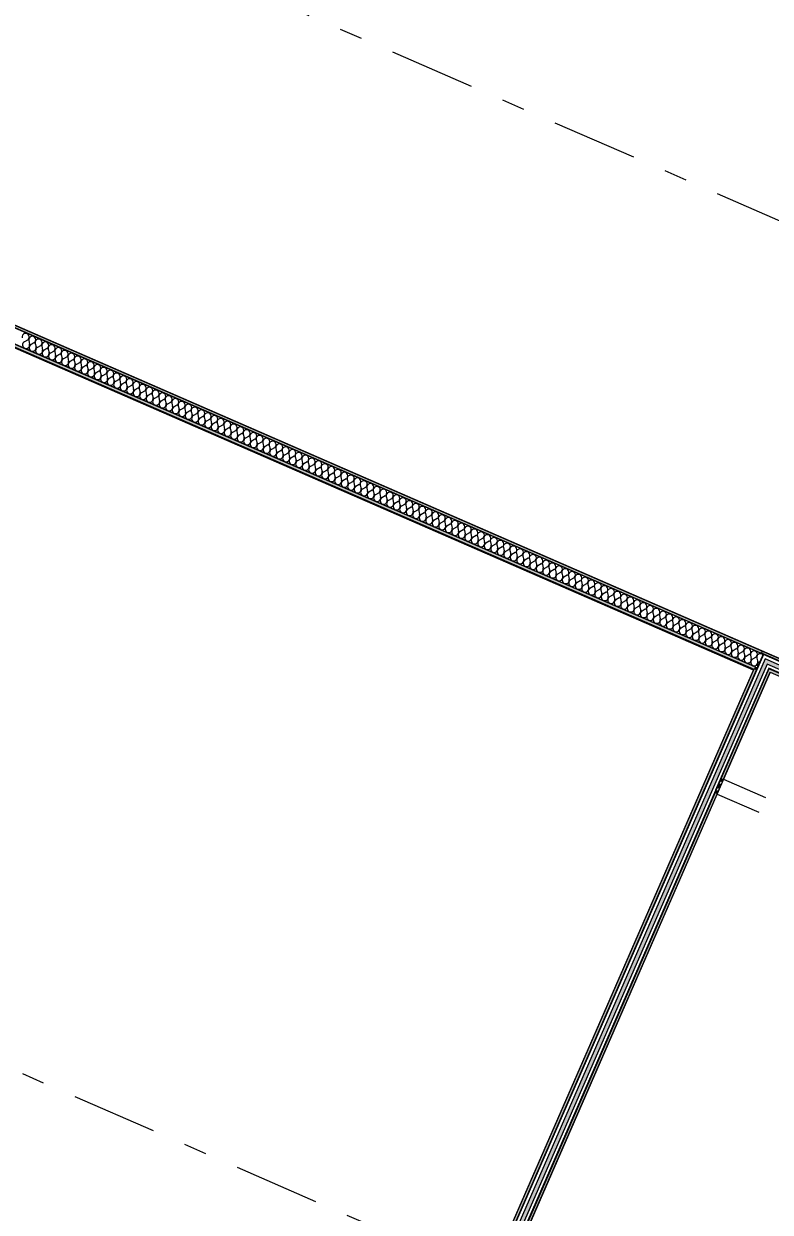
# Model space of a CAD drawing. Header units: millimetres. Extents: x -50172 to 258853, y -59787 to 25069.
# Drawn here: x -12894 to -8283, y -24594 to -17251 of the extents above; entities that cross this region are included whole.
import ezdxf
from ezdxf.enums import TextEntityAlignment as Align

# ---------------------------------------------------------------- set-up
doc = ezdxf.new("R2010")
doc.units = ezdxf.units.MM
doc.header["$MEASUREMENT"] = 0
doc.linetypes.add('Dashed', pattern=[564.444447, 282.222223, -282.222223])
doc.linetypes.add('Double Dashed', pattern=[1093.611073, 529.166651, -211.666656, 141.111112, -211.666656])
for name, color, linetype in [('New_A-05-M_Gross_Int_Circulation', 7, 'Continuous'), ('New_A-15-MG_Structural_Grid_Phase_2', 7, 'Continuous'), ('New_A-25-M_Wall_Int', 7, 'Continuous'), ('New_A-35-M_FFE-Zone', 7, 'Continuous'), ('New_ArchiCAD Door Markers', 7, 'Continuous'), ('New_ArchiCAD Doors', 7, 'Continuous')]:
    doc.layers.add(name, color=color, linetype=linetype)
for name, color, linetype, lineweight, true_color in [('New_A-05-M_Gross_Int_Circulation_Pen_No__74', 7, 'Continuous', 20, 0x606060), ('New_A-15-MG_Structural_Grid_Phase_2_Pen_No__222', 7, 'Continuous', 13, 0x65af33), ('New_A-25-M_Wall_Int_Pen_No__107', 7, 'Continuous', 15, 0xa6a6a6), ('New_A-35-M_FFE-Zone_Pen_No__74', 7, 'Continuous', 20, 0x606060)]:
    doc.layers.add(name, color=color, linetype=linetype, lineweight=lineweight, true_color=true_color)
for name, color, linetype, lineweight in [('New_A-25-M_Wall_Int_Pen_No__1', 7, 'Continuous', 13), ('New_ArchiCAD Door Markers_Pen_No__1', 7, 'Continuous', 13), ('New_ArchiCAD Door Markers_Pen_No__5', 7, 'Continuous', 25), ('New_ArchiCAD Doors_Pen_No__3', 7, 'Continuous', 18), ('New_ArchiCAD Zone Stamps_Pen_No__9', 7, 'Continuous', 13)]:
    doc.layers.add(name, color=color, linetype=linetype, lineweight=lineweight)
doc.styles.add('GENERATED_STYLE_1', font='')
doc.styles.add('GENERATED_STYLE_2', font='')
doc.styles.add('GENERATED_STYLE_3', font='')
doc.styles.add('GENERATED_STYLE_4', font='')
doc.styles.get('GENERATED_STYLE_1').set_extended_font_data('Arial', bold=True)
doc.styles.get('GENERATED_STYLE_2').set_extended_font_data('Swis721 BT', bold=True)
doc.styles.get('GENERATED_STYLE_3').set_extended_font_data('Arial')
doc.styles.get('GENERATED_STYLE_4').set_extended_font_data('Swis721 BT')

# ---------------------------------------------------------------- blocks, each defined once
blk = doc.blocks.new('Corridor 01-First_INB 1151_45_2', base_point=(-9240.8, -29522.2))
at = {"layer": 'New_A-05-M_Gross_Int_Circulation_Pen_No__74', "linetype": 'Continuous'}
blk.add_line((-8283, -21256.9), (-12748.2, -31496.9), dxfattribs=at)
at = {"layer": 'New_ArchiCAD Zone Stamps_Pen_No__9'}
for tag, height, style, p in [('ROOM_NAME', 250, 'GENERATED_STYLE_1', (-10021.4, -27985.4)), ('zoneNameLine2', 250, 'GENERATED_STYLE_1', (-10209.8, -28417.5)), ('ROOM_NUMBER', 200, 'GENERATED_STYLE_3', (-10398.2, -28838.2)), ('measuredAreaCode', 200, 'GENERATED_STYLE_3', (-10555.2, -29198.4)), ('DUMMY_649', 200, 'GENERATED_STYLE_3', (-10247.8, -29332.4)), ('DUMMY_650', 200, 'GENERATED_STYLE_3', (-9618.7, -29606.8)), ('DUMMY_651', 133.3, 'GENERATED_STYLE_3', (-9339.4, -29713.3))]:
    blk.add_attdef(tag, text='', height=height, rotation=336.44041, dxfattribs=dict(at, style=style)).set_placement(p, align=Align.TOP_LEFT)
blk = doc.blocks.new('Computer Lab E (PG)_INB 1101_46_2', base_point=(-15404.6, -22880.3))
at = {"layer": 'New_A-35-M_FFE-Zone_Pen_No__74', "linetype": 'Continuous'}
for p, q in [((-8386.8, -21244.5), (-16951.6, -17509.9)), ((-12402.4, -30453.4), (-8386.8, -21244.5))]:
    blk.add_line(p, q, dxfattribs=at)
at = {"layer": 'New_ArchiCAD Zone Stamps_Pen_No__9'}
for tag, height, style, p in [('ROOM_NAME', 250, 'GENERATED_STYLE_1', (-16534.2, -21191.3)), ('zoneNameLine2', 250, 'GENERATED_STYLE_1', (-16722.6, -21623.4)), ('ROOM_NUMBER', 200, 'GENERATED_STYLE_3', (-16911.1, -22044.1)), ('measuredAreaCode', 200, 'GENERATED_STYLE_3', (-17068.1, -22404.2)), ('DUMMY_649', 200, 'GENERATED_STYLE_3', (-16760.7, -22538.3)), ('DUMMY_650', 200, 'GENERATED_STYLE_3', (-16271.3, -22751.7)), ('DUMMY_651', 133.3, 'GENERATED_STYLE_3', (-15992.1, -22858.2))]:
    blk.add_attdef(tag, text='', height=height, rotation=336.44041, dxfattribs=dict(at, style=style)).set_placement(p, align=Align.TOP_LEFT)
blk = doc.blocks.new('Research space 1_INB 1103_49_2', base_point=(-6557.3, -12752.9))
at = {"layer": 'New_A-35-M_FFE-Zone_Pen_No__74', "linetype": 'Continuous'}
blk.add_line((-17051.6, -17325.8), (-4911.9, -22617.8), dxfattribs=at)
at = {"layer": 'New_ArchiCAD Zone Stamps_Pen_No__9'}
for tag, height, style, p in [('ROOM_NAME', 250, 'GENERATED_STYLE_1', (-9054.2, -14911.9)), ('zoneNameLine2', 250, 'GENERATED_STYLE_1', (-9242.6, -15344.1)), ('ROOM_NUMBER', 200, 'GENERATED_STYLE_3', (-9431.1, -15764.8)), ('measuredAreaCode', 200, 'GENERATED_STYLE_3', (-9588.1, -16124.9)), ('DUMMY_649', 200, 'GENERATED_STYLE_3', (-9280.7, -16258.9)), ('DUMMY_650', 200, 'GENERATED_STYLE_3', (-8670.2, -16525.1)), ('DUMMY_651', 133.3, 'GENERATED_STYLE_3', (-8390.9, -16631.7))]:
    blk.add_attdef(tag, text='', height=height, rotation=336.44041, dxfattribs=dict(at, style=style)).set_placement(p, align=Align.TOP_LEFT)
blk = doc.blocks.new('*X788')
at = {"layer": 'New_A-25-M_Wall_Int_Pen_No__107', "linetype": 'Continuous'}
for p, q in [((-8335.2, -21145.1), (-8342.9, -21144)), ((-8329.2, -21150), (-8335.2, -21145.1)), ((-8374.8, -21217.2), (-8372.6, -21216.6)), ((-8372.6, -21216.6), (-8367.5, -21213.4)), ((-8367.5, -21213.4), (-8363.4, -21208.9)), ((-8363.4, -21208.9), (-8360.7, -21203.5)), ((-8362.7, -21209.2), (-8363.2, -21215.2)), ((-8363.2, -21215.2), (-8362.1, -21221.2)), ((-8360.6, -21203.6), (-8362.7, -21209.2)), ((-8362.1, -21221.2), (-8361.1, -21223.2)), ((-8361.4, -21186.4), (-8360.2, -21191.5)), ((-8360.7, -21203.5), (-8359.6, -21197.5)), ((-8357, -21198.7), (-8360.6, -21203.6)), ((-8359.6, -21197.5), (-8360.2, -21191.5)), ((-8352.2, -21195), (-8357, -21198.7)), ((-8347.7, -21192.5), (-8352.2, -21195))]:
    blk.add_line(p, q, dxfattribs=at)
blk = doc.blocks.new('*X790')
at = {"layer": 'New_A-25-M_Wall_Int_Pen_No__107', "linetype": 'Continuous'}
blk.add_hatch(color=256, dxfattribs=at).paths.add_polyline_path([(-8315.2, -21175.4), (-11763.5, -29083.7), (-11740.6, -29093.7), (-8302.2, -21208.3)])
blk = doc.blocks.new('*X791')
at = {"layer": 'New_A-25-M_Wall_Int_Pen_No__107', "linetype": 'Continuous'}
blk.add_hatch(color=256, dxfattribs=at).paths.add_polyline_path([(-8596.8, -21976.4), (-8586.8, -21953.4), (-8600.5, -21947.5), (-8610.5, -21970.4)])
blk = doc.blocks.new('Wall_261_2', base_point=(-8283.1, -21257))
at = {"layer": 'New_A-25-M_Wall_Int_Pen_No__107', "linetype": 'Continuous', "lineweight": 0, "true_color": 0x535353}
for points in [[(-11784.6, -29074.5), (-11781.9, -29075.7), (-8325.5, -21149.1), (-8326.5, -21146.5), (-8327.4, -21146.1)], [(-8327.4, -21146.1), (-8327, -21145.1), (-8340.8, -21139.1), (-8341.2, -21140.1)], [(-8327.4, -21146.1), (-8326.5, -21146.5), (-8327, -21145.1)], [(-8618.1, -21987.8), (-8290.9, -21237.3), (-8292.4, -21233.3), (-8620.9, -21986.6)], [(-8364.6, -21231.3), (-8364.2, -21230.4), (-8378, -21224.4), (-8378.4, -21225.3)], [(-8578.8, -21935.1), (-8577.6, -21932.4), (-8591.3, -21926.4), (-8592.5, -21929.1)], [(-8622.1, -21989.3), (-11723.2, -29101.3), (-11720.5, -29102.5), (-8619.3, -21990.5)], [(-8619.3, -21990.5), (-8618.1, -21987.8), (-8620.9, -21986.6), (-8622.1, -21989.3)], [(-8605.6, -21996.5), (-8604.4, -21993.8), (-8618.1, -21987.8), (-8619.3, -21990.5)]]:
    blk.add_hatch(color=251, dxfattribs=at).paths.add_polyline_path(points)
at = {"layer": 'New_A-25-M_Wall_Int_Pen_No__107', "linetype": 'Continuous'}
for points in [[(-8340.8, -21139.1), (-8327, -21145.1), (-8334.8, -21125.4)], [(-11798.4, -29068.5), (-11784.6, -29074.5), (-8370.6, -21245.1), (-8384.4, -21239.1)], [(-8571.6, -21918.6), (-8283.1, -21257), (-8290.9, -21237.3), (-8585.3, -21912.6)], [(-8370.6, -21245.1), (-8364.6, -21231.3), (-8378.4, -21225.3), (-8384.4, -21239.1)], [(-8577.6, -21932.4), (-8571.6, -21918.6), (-8585.3, -21912.6), (-8591.3, -21926.4)], [(-8625.3, -22004.3), (-11720.5, -29102.5), (-11706.7, -29108.5), (-8611.6, -22010.3)], [(-8611.6, -22010.3), (-8605.6, -21996.5), (-8619.3, -21990.5), (-8625.3, -22004.3)]]:
    blk.add_hatch(color=256, dxfattribs=at).paths.add_polyline_path(points)
at = {"layer": 'New_A-25-M_Wall_Int_Pen_No__1', "linetype": 'Continuous'}
for p, q in [((-8327.4, -21146.1), (-11784.6, -29074.5)), ((-8341.2, -21140.1), (-8327.4, -21146.1)), ((-8327, -21145.1), (-8340.8, -21139.1)), ((-8325.5, -21149.1), (-11781.9, -29075.7)), ((-8315.2, -21175.4), (-11763.5, -29083.7)), ((-8302.2, -21208.3), (-11740.6, -29093.7)), ((-8292.4, -21233.3), (-8620.9, -21986.6)), ((-8290.9, -21237.3), (-8585.3, -21912.6)), ((-8378.4, -21225.3), (-8364.6, -21231.3)), ((-8378, -21224.4), (-8364.2, -21230.4)), ((-8600.5, -21947.5), (-8610.5, -21970.4)), ((-8592.5, -21929.1), (-8600.5, -21947.5)), ((-8586.8, -21953.4), (-8600.5, -21947.5)), ((-8578.8, -21935.1), (-8592.5, -21929.1)), ((-8585.3, -21912.6), (-8591.3, -21926.4)), ((-8577.6, -21932.4), (-8591.3, -21926.4)), ((-8622.1, -21989.3), (-11723.2, -29101.3)), ((-8625.3, -22004.3), (-11720.5, -29102.5)), ((-8619.3, -21990.5), (-8625.3, -22004.3)), ((-8620.9, -21986.6), (-8622.1, -21989.3)), ((-8619.3, -21990.5), (-8605.6, -21996.5)), ((-8610.5, -21970.4), (-8618.1, -21987.8)), ((-8604.4, -21993.8), (-8618.1, -21987.8)), ((-8596.8, -21976.4), (-8610.5, -21970.4))]:
    blk.add_line(p, q, dxfattribs=at)
at = {"layer": 'New_A-25-M_Wall_Int_Pen_No__1', "linetype": 'Continuous', "flags": 128}
for points in [[(-8384.4, -21239.1), (-11798.4, -29068.5)], [(-8571.6, -21918.6), (-8283.1, -21257)], [(-11706.7, -29108.5), (-8611.6, -22010.3)]]:
    blk.add_lwpolyline(points, dxfattribs=at)
at = {"layer": 'New_A-25-M_Wall_Int', "color": 250, "lineweight": 50, "true_color": 0x2a2a2a}
for name in ['*X788', '*X790', '*X791']:
    blk.add_blockref(name, (0, 0), dxfattribs=at)
blk = doc.blocks.new('*X844')
at = {"layer": 'New_A-25-M_Wall_Int_Pen_No__107', "linetype": 'Continuous'}
blk.add_hatch(color=256, dxfattribs=at).paths.add_polyline_path([(-4960.2, -22638.2), (-8315.2, -21175.4), (-8302.2, -21208.3), (-4970.2, -22661.1)])
blk = doc.blocks.new('Wall_280_2', base_point=(-4893.3, -22735))
at = {"layer": 'New_A-25-M_Wall_Int_Pen_No__107', "linetype": 'Continuous'}
for points in [[(-4945, -22603.3), (-8334.8, -21125.4), (-8327, -21145.1), (-4951, -22617.1)], [(-4979, -22681.3), (-8290.9, -21237.3), (-8283.1, -21257), (-4985, -22695)]]:
    blk.add_hatch(color=256, dxfattribs=at).paths.add_polyline_path(points)
at = {"layer": 'New_A-25-M_Wall_Int_Pen_No__107', "linetype": 'Continuous', "lineweight": 0, "true_color": 0x535353}
for points in [[(-4951, -22617.1), (-8327, -21145.1), (-8325.5, -21149.1), (-4952.2, -22619.8)], [(-4977.8, -22678.5), (-8292.4, -21233.3), (-8290.9, -21237.3), (-4979, -22681.3)]]:
    blk.add_hatch(color=251, dxfattribs=at).paths.add_polyline_path(points)
at = {"layer": 'New_A-25-M_Wall_Int_Pen_No__1', "linetype": 'Continuous'}
for p, q in [((-4951, -22617.1), (-8327, -21145.1)), ((-4952.2, -22619.8), (-8325.5, -21149.1)), ((-4960.2, -22638.2), (-8315.2, -21175.4)), ((-4970.2, -22661.1), (-8302.2, -21208.3)), ((-4977.8, -22678.5), (-8292.4, -21233.3)), ((-4979, -22681.3), (-8290.9, -21237.3))]:
    blk.add_line(p, q, dxfattribs=at)
at = {"layer": 'New_A-25-M_Wall_Int_Pen_No__1', "linetype": 'Continuous', "flags": 128}
for points in [[(-4945, -22603.3), (-8334.8, -21125.4)], [(-8283.1, -21257), (-4985, -22695)]]:
    blk.add_lwpolyline(points, dxfattribs=at)
at = {"layer": 'New_A-25-M_Wall_Int', "color": 250, "lineweight": 50, "true_color": 0x2a2a2a}
blk.add_blockref('*X844', (0, 0), dxfattribs=at)
blk = doc.blocks.new('*X851')
at = {"layer": 'New_A-25-M_Wall_Int_Pen_No__107', "linetype": 'Continuous'}
blk.add_hatch(color=256, dxfattribs=at).paths.add_polyline_path([(-5300.6, -23413.7), (-5241, -23439.7), (-5253.9, -23406.7), (-5290.6, -23390.8)])
blk = doc.blocks.new('Rectangular Door Opening 19_3')
at = {"layer": 'New_ArchiCAD Doors_Pen_No__3', "linetype": 'Dashed'}
for p, q in [((-1798, 100), (1798, 100)), ((-1798, 0), (1798, 0))]:
    blk.add_line(p, q, dxfattribs=at)
blk = doc.blocks.new('Door Stamp 17_52')
at = {"layer": 'New_ArchiCAD Door Markers_Pen_No__5', "linetype": 'Continuous'}
for p, q in [((623.9, -160), (-623.9, -160)), ((-623.9, -160), (-623.9, -371.8)), ((623.9, -371.8), (623.9, -160)), ((-623.9, -371.8), (623.9, -371.8)), ((-623.9, -371.8), (623.9, -371.8))]:
    blk.add_line(p, q, dxfattribs=at)
at = {"layer": 'New_ArchiCAD Door Markers_Pen_No__1', "style": 'GENERATED_STYLE_2'}
blk.add_attdef('AC_WIDO_ID', text='', height=150, dxfattribs=at).set_placement((-565.1, -327.2), align=Align.BOTTOM_LEFT)
blk = doc.blocks.new('Wall_283_2', base_point=(-8611.6, -22010.3))
at = {"layer": 'New_A-25-M_Wall_Int_Pen_No__107', "linetype": 'Continuous', "lineweight": 0, "true_color": 0x535353}
for points in [[(-5282.6, -23372.4), (-5264.2, -23380.4), (-5265.8, -23376.5), (-5281.4, -23369.7)], [(-5309.4, -23433.8), (-5229.6, -23468.6), (-5231.2, -23464.7), (-5308.2, -23431.1)]]:
    blk.add_hatch(color=251, dxfattribs=at).paths.add_polyline_path(points)
at = {"layer": 'New_A-25-M_Wall_Int_Pen_No__107', "linetype": 'Continuous'}
for points in [[(-5281.4, -23369.7), (-5265.8, -23376.5), (-5273.5, -23356.7), (-5275.4, -23355.9)], [(-5309.4, -23433.8), (-5315.3, -23447.6), (-5221.8, -23488.4), (-5229.6, -23468.6)]]:
    blk.add_hatch(color=256, dxfattribs=at).paths.add_polyline_path(points)
at = {"layer": 'New_A-25-M_Wall_Int_Pen_No__1', "linetype": 'Continuous'}
for p, q in [((-8596.8, -21976.4), (-8586.8, -21953.4)), ((-8586.8, -21953.4), (-8578.8, -21935.1)), ((-8578.8, -21935.1), (-8577.6, -21932.4)), ((-8577.6, -21932.4), (-8571.6, -21918.6)), ((-8611.6, -22010.3), (-8605.6, -21996.5)), ((-8605.6, -21996.5), (-8604.4, -21993.8)), ((-8604.4, -21993.8), (-8596.8, -21976.4)), ((-5308.2, -23431.1), (-5300.6, -23413.7)), ((-5300.6, -23413.7), (-5290.6, -23390.8)), ((-5241, -23439.7), (-5300.6, -23413.7)), ((-5290.6, -23390.8), (-5282.6, -23372.4)), ((-5253.9, -23406.7), (-5290.6, -23390.8)), ((-5282.6, -23372.4), (-5281.4, -23369.7)), ((-5264.2, -23380.4), (-5282.6, -23372.4)), ((-5281.4, -23369.7), (-5275.4, -23355.9)), ((-5265.8, -23376.5), (-5281.4, -23369.7)), ((-5315.3, -23447.6), (-5309.4, -23433.8)), ((-5309.4, -23433.8), (-5308.2, -23431.1)), ((-5229.6, -23468.6), (-5309.4, -23433.8)), ((-5231.2, -23464.7), (-5308.2, -23431.1))]:
    blk.add_line(p, q, dxfattribs=at)
at = {"layer": 'New_A-25-M_Wall_Int_Pen_No__1', "linetype": 'Continuous', "flags": 128}
for points in [[(-5273.5, -23356.7), (-5275.4, -23355.9)], [(-5315.3, -23447.6), (-5221.8, -23488.4)]]:
    blk.add_lwpolyline(points, dxfattribs=at)
at = {"layer": 'New_A-25-M_Wall_Int', "color": 250, "lineweight": 50, "true_color": 0x2a2a2a}
blk.add_blockref('*X851', (0, 0), dxfattribs=at)
at = {"layer": 'New_ArchiCAD Door Markers'}
ref = blk.add_blockref('Door Stamp 17_52', (-6923.5, -22637.3), dxfattribs=dict(at, rotation=336.4404115839984))
ref.add_attrib('AC_WIDO_ID', 'P2-D01.164', dxfattribs={"layer": 'New_ArchiCAD Door Markers_Pen_No__1', "color": 7, "height": 150, "rotation": 336.44041, "style": 'GENERATED_STYLE_2'}).set_placement((-7590.1, -22707.6), align=Align.BOTTOM_LEFT)
at = {"layer": 'New_ArchiCAD Doors', "color": 251, "linetype": 'Continuous', "lineweight": 20, "true_color": 0x606060, "zscale": 1000, "rotation": 336.4404115839984}
blk.add_blockref('Rectangular Door Opening 19_3', (-6963.5, -22728.9), dxfattribs=at)
blk = doc.blocks.new('*X862')
at = {"layer": 'New_A-25-M_Wall_Int_Pen_No__107', "linetype": 'Continuous'}
for p, q in [((-12871, -19205.7), (-12890.1, -19216.5)), ((-12863, -19209.2), (-12857.9, -19230.5)), ((-12830.9, -19223.2), (-12849.9, -19234)), ((-12822.8, -19226.7), (-12817.8, -19248)), ((-12790.7, -19240.7), (-12809.8, -19251.5)), ((-12782.7, -19244.2), (-12777.6, -19265.5)), ((-12750.5, -19258.2), (-12769.6, -19269)), ((-12742.5, -19261.7), (-12737.5, -19283)), ((-12710.4, -19275.7), (-12729.4, -19286.5)), ((-12702.4, -19279.2), (-12697.3, -19300.5)), ((-12670.2, -19293.2), (-12689.3, -19304)), ((-12662.2, -19296.7), (-12657.2, -19318)), ((-12630.1, -19310.7), (-12649.1, -19321.5)), ((-12622, -19314.2), (-12617, -19335.5)), ((-12589.9, -19328.2), (-12609, -19339)), ((-12581.9, -19331.7), (-12576.8, -19353)), ((-12549.8, -19345.7), (-12568.8, -19356.6)), ((-12541.7, -19349.2), (-12536.7, -19370.6)), ((-12509.6, -19363.3), (-12528.6, -19374.1)), ((-12501.6, -19366.8), (-12496.5, -19388.1)), ((-12469.4, -19380.8), (-12488.5, -19391.6)), ((-12461.4, -19384.3), (-12456.4, -19405.6)), ((-12429.3, -19398.3), (-12448.3, -19409.1)), ((-12421.2, -19401.8), (-12416.2, -19423.1)), ((-12389.1, -19415.8), (-12408.2, -19426.6)), ((-12381.1, -19419.3), (-12376, -19440.6)), ((-12349, -19433.3), (-12368, -19444.1)), ((-12340.9, -19436.8), (-12335.9, -19458.1)), ((-12308.8, -19450.8), (-12327.9, -19461.6)), ((-12300.8, -19454.3), (-12295.7, -19475.6)), ((-12268.6, -19468.3), (-12287.7, -19479.1)), ((-12260.6, -19471.8), (-12255.6, -19493.1)), ((-12228.5, -19485.8), (-12247.5, -19496.6)), ((-12220.5, -19489.3), (-12215.4, -19510.6)), ((-12188.3, -19503.3), (-12207.4, -19514.1)), ((-12180.3, -19506.8), (-12175.3, -19528.1)), ((-12148.2, -19520.8), (-12167.2, -19531.6)), ((-12140.1, -19524.3), (-12135.1, -19545.7)), ((-12108, -19538.3), (-12127.1, -19549.2)), ((-12100, -19541.8), (-12094.9, -19563.2)), ((-12067.9, -19555.9), (-12086.9, -19566.7)), ((-12059.8, -19559.4), (-12054.8, -19580.7)), ((-12027.7, -19573.4), (-12046.7, -19584.2)), ((-12019.7, -19576.9), (-12014.6, -19598.2)), ((-11987.5, -19590.9), (-12006.6, -19601.7)), ((-11979.5, -19594.4), (-11974.5, -19615.7)), ((-11947.4, -19608.4), (-11966.4, -19619.2)), ((-11939.3, -19611.9), (-11934.3, -19633.2)), ((-11907.2, -19625.9), (-11926.3, -19636.7)), ((-11899.2, -19629.4), (-11894.1, -19650.7)), ((-11867.1, -19643.4), (-11886.1, -19654.2)), ((-11859, -19646.9), (-11854, -19668.2)), ((-11826.9, -19660.9), (-11846, -19671.7)), ((-11818.9, -19664.4), (-11813.8, -19685.7)), ((-11786.7, -19678.4), (-11805.8, -19689.2)), ((-11778.7, -19681.9), (-11773.7, -19703.2)), ((-11746.6, -19695.9), (-11765.6, -19706.7)), ((-11738.6, -19699.4), (-11733.5, -19720.7)), ((-11706.4, -19713.4), (-11725.5, -19724.2)), ((-11698.4, -19716.9), (-11693.4, -19738.3)), ((-11666.3, -19730.9), (-11685.3, -19741.8)), ((-11658.2, -19734.4), (-11653.2, -19755.8)), ((-11626.1, -19748.5), (-11645.2, -19759.3)), ((-11618.1, -19752), (-11613, -19773.3)), ((-11586, -19766), (-11605, -19776.8)), ((-11577.9, -19769.5), (-11572.9, -19790.8)), ((-11545.8, -19783.5), (-11564.8, -19794.3)), ((-11537.8, -19787), (-11532.7, -19808.3)), ((-11505.6, -19801), (-11524.7, -19811.8)), ((-11497.6, -19804.5), (-11492.6, -19825.8)), ((-11465.5, -19818.5), (-11484.5, -19829.3)), ((-11457.4, -19822), (-11452.4, -19843.3)), ((-11425.3, -19836), (-11444.4, -19846.8)), ((-11417.3, -19839.5), (-11412.2, -19860.8)), ((-11385.2, -19853.5), (-11404.2, -19864.3)), ((-11377.1, -19857), (-11372.1, -19878.3)), ((-11345, -19871), (-11364.1, -19881.8)), ((-11337, -19874.5), (-11331.9, -19895.8)), ((-11304.8, -19888.5), (-11323.9, -19899.3)), ((-11296.8, -19892), (-11291.8, -19913.3)), ((-11264.7, -19906), (-11283.7, -19916.8)), ((-11256.7, -19909.5), (-11251.6, -19930.9)), ((-11224.5, -19923.5), (-11243.6, -19934.4)), ((-11216.5, -19927), (-11211.5, -19948.4)), ((-11184.4, -19941.1), (-11203.4, -19951.9)), ((-11176.3, -19944.6), (-11171.3, -19965.9)), ((-11144.2, -19958.6), (-11163.3, -19969.4)), ((-11136.2, -19962.1), (-11131.1, -19983.4)), ((-11104.1, -19976.1), (-11123.1, -19986.9)), ((-11096, -19979.6), (-11091, -20000.9)), ((-11063.9, -19993.6), (-11082.9, -20004.4)), ((-11055.9, -19997.1), (-11050.8, -20018.4)), ((-11023.7, -20011.1), (-11042.8, -20021.9)), ((-11015.7, -20014.6), (-11010.7, -20035.9)), ((-10983.6, -20028.6), (-11002.6, -20039.4)), ((-10975.5, -20032.1), (-10970.5, -20053.4)), ((-10943.4, -20046.1), (-10962.5, -20056.9)), ((-10935.4, -20049.6), (-10930.3, -20070.9)), ((-10903.3, -20063.6), (-10922.3, -20074.4)), ((-10895.2, -20067.1), (-10890.2, -20088.4)), ((-10863.1, -20081.1), (-10882.2, -20091.9)), ((-10855.1, -20084.6), (-10850, -20105.9)), ((-10822.9, -20098.6), (-10842, -20109.4)), ((-10814.9, -20102.1), (-10809.9, -20123.5)), ((-10782.8, -20116.1), (-10801.8, -20127)), ((-10774.8, -20119.6), (-10769.7, -20141)), ((-10742.6, -20133.7), (-10761.7, -20144.5)), ((-10734.6, -20137.2), (-10729.6, -20158.5)), ((-10702.5, -20151.2), (-10721.5, -20162)), ((-10694.4, -20154.7), (-10689.4, -20176)), ((-10662.3, -20168.7), (-10681.4, -20179.5)), ((-10654.3, -20172.2), (-10649.2, -20193.5)), ((-10622.2, -20186.2), (-10641.2, -20197)), ((-10614.1, -20189.7), (-10609.1, -20211)), ((-10582, -20203.7), (-10601, -20214.5)), ((-10574, -20207.2), (-10568.9, -20228.5)), ((-10541.8, -20221.2), (-10560.9, -20232)), ((-10533.8, -20224.7), (-10528.8, -20246)), ((-10501.7, -20238.7), (-10520.7, -20249.5)), ((-10493.6, -20242.2), (-10488.6, -20263.5)), ((-10461.5, -20256.2), (-10480.6, -20267)), ((-10453.5, -20259.7), (-10448.4, -20281)), ((-10421.4, -20273.7), (-10440.4, -20284.5)), ((-10413.3, -20277.2), (-10408.3, -20298.5)), ((-10381.2, -20291.2), (-10400.3, -20302.1)), ((-10373.2, -20294.7), (-10368.1, -20316.1)), ((-10341, -20308.7), (-10360.1, -20319.6)), ((-10333, -20312.3), (-10328, -20333.6)), ((-10300.9, -20326.3), (-10319.9, -20337.1)), ((-10292.9, -20329.8), (-10287.8, -20351.1)), ((-10260.7, -20343.8), (-10279.8, -20354.6)), ((-10252.7, -20347.3), (-10247.6, -20368.6)), ((-10220.6, -20361.3), (-10239.6, -20372.1)), ((-10212.5, -20364.8), (-10207.5, -20386.1)), ((-10180.4, -20378.8), (-10199.5, -20389.6)), ((-10172.4, -20382.3), (-10167.3, -20403.6)), ((-10140.2, -20396.3), (-10159.3, -20407.1)), ((-10132.2, -20399.8), (-10127.2, -20421.1)), ((-10100.1, -20413.8), (-10119.1, -20424.6)), ((-10092.1, -20417.3), (-10087, -20438.6)), ((-10059.9, -20431.3), (-10079, -20442.1)), ((-10051.9, -20434.8), (-10046.9, -20456.1)), ((-10019.8, -20448.8), (-10038.8, -20459.6)), ((-10011.7, -20452.3), (-10006.7, -20473.6)), ((-9979.6, -20466.3), (-9998.7, -20477.1)), ((-9971.6, -20469.8), (-9966.5, -20491.2)), ((-9939.5, -20483.8), (-9958.5, -20494.7)), ((-9931.4, -20487.3), (-9926.4, -20508.7)), ((-9899.3, -20501.4), (-9918.3, -20512.2)), ((-9891.3, -20504.9), (-9886.2, -20526.2)), ((-9859.1, -20518.9), (-9878.2, -20529.7)), ((-9851.1, -20522.4), (-9846.1, -20543.7)), ((-9819, -20536.4), (-9838, -20547.2)), ((-9810.9, -20539.9), (-9805.9, -20561.2)), ((-9778.8, -20553.9), (-9797.9, -20564.7)), ((-9770.8, -20557.4), (-9765.7, -20578.7)), ((-9738.7, -20571.4), (-9757.7, -20582.2)), ((-9730.6, -20574.9), (-9725.6, -20596.2)), ((-9698.5, -20588.9), (-9717.6, -20599.7)), ((-9690.5, -20592.4), (-9685.4, -20613.7)), ((-9658.3, -20606.4), (-9677.4, -20617.2)), ((-9650.3, -20609.9), (-9645.3, -20631.2)), ((-9618.2, -20623.9), (-9637.2, -20634.7)), ((-9610.2, -20627.4), (-9605.1, -20648.7)), ((-9578, -20641.4), (-9597.1, -20652.2)), ((-9570, -20644.9), (-9565, -20666.2)), ((-9537.9, -20658.9), (-9556.9, -20669.7)), ((-9529.8, -20662.4), (-9524.8, -20683.8)), ((-9497.7, -20676.4), (-9516.8, -20687.3)), ((-9489.7, -20679.9), (-9484.6, -20701.3)), ((-9457.6, -20694), (-9476.6, -20704.8)), ((-9449.5, -20697.5), (-9444.5, -20718.8)), ((-9417.4, -20711.5), (-9436.4, -20722.3)), ((-9409.4, -20715), (-9404.3, -20736.3)), ((-9377.2, -20729), (-9396.3, -20739.8)), ((-9369.2, -20732.5), (-9364.2, -20753.8)), ((-9337.1, -20746.5), (-9356.1, -20757.3)), ((-9329, -20750), (-9324, -20771.3)), ((-9296.9, -20764), (-9316, -20774.8)), ((-9288.9, -20767.5), (-9283.8, -20788.8)), ((-9256.8, -20781.5), (-9275.8, -20792.3)), ((-9248.7, -20785), (-9243.7, -20806.3)), ((-9216.6, -20799), (-9235.7, -20809.8)), ((-9208.6, -20802.5), (-9203.5, -20823.8)), ((-9176.4, -20816.5), (-9195.5, -20827.3)), ((-9168.4, -20820), (-9163.4, -20841.3)), ((-9136.3, -20834), (-9155.3, -20844.8)), ((-9128.3, -20837.5), (-9123.2, -20858.8)), ((-9096.1, -20851.5), (-9115.2, -20862.3)), ((-9088.1, -20855), (-9083.1, -20876.4)), ((-9056, -20869), (-9075, -20879.9)), ((-9047.9, -20872.5), (-9042.9, -20893.9)), ((-9015.8, -20886.6), (-9034.9, -20897.4)), ((-9007.8, -20890.1), (-9002.7, -20911.4)), ((-8975.7, -20904.1), (-8994.7, -20914.9)), ((-8967.6, -20907.6), (-8962.6, -20928.9)), ((-8935.5, -20921.6), (-8954.5, -20932.4)), ((-8927.5, -20925.1), (-8922.4, -20946.4)), ((-8895.3, -20939.1), (-8914.4, -20949.9)), ((-8887.3, -20942.6), (-8882.3, -20963.9)), ((-8855.2, -20956.6), (-8874.2, -20967.4)), ((-8847.1, -20960.1), (-8842.1, -20981.4)), ((-8815, -20974.1), (-8834.1, -20984.9)), ((-8807, -20977.6), (-8801.9, -20998.9)), ((-8774.9, -20991.6), (-8793.9, -21002.4)), ((-8766.8, -20995.1), (-8761.8, -21016.4)), ((-8734.7, -21009.1), (-8753.8, -21019.9)), ((-8726.7, -21012.6), (-8721.6, -21033.9)), ((-8694.5, -21026.6), (-8713.6, -21037.4)), ((-8686.5, -21030.1), (-8681.5, -21051.4)), ((-8654.4, -21044.1), (-8673.4, -21054.9)), ((-8646.4, -21047.6), (-8641.3, -21069)), ((-8614.2, -21061.6), (-8633.3, -21072.5)), ((-8606.2, -21065.1), (-8601.2, -21086.5)), ((-8574.1, -21079.2), (-8593.1, -21090)), ((-8566, -21082.7), (-8561, -21104)), ((-8533.9, -21096.7), (-8553, -21107.5)), ((-8525.9, -21100.2), (-8520.8, -21121.5)), ((-8493.8, -21114.2), (-8512.8, -21125)), ((-8485.7, -21117.7), (-8480.7, -21139)), ((-8453.6, -21131.7), (-8472.6, -21142.5)), ((-8445.6, -21135.2), (-8440.5, -21156.5)), ((-8413.4, -21149.2), (-8432.5, -21160)), ((-8405.4, -21152.7), (-8400.4, -21174)), ((-8373.3, -21166.7), (-8392.3, -21177.5)), ((-8365.2, -21170.2), (-8361.4, -21186.4))]:
    blk.add_line(p, q, dxfattribs=at)
for centre, start, end in [((-12881.8, -19186.6), 299.57271, 193.31251), ((-12879.3, -19235.5), 119.57271, 246.44261), ((-12879.3, -19235.5), 246.44261, 13.31251), ((-12841.7, -19204.1), 299.57271, 193.31251), ((-12839.1, -19253), 119.57271, 246.44261), ((-12801.5, -19221.6), 299.57271, 193.31251), ((-12761.4, -19239.1), 299.57271, 193.31251), ((-12721.2, -19256.7), 299.57271, 193.31251), ((-12839.1, -19253), 246.44261, 13.31251), ((-12798.9, -19270.5), 119.57271, 246.44261), ((-12798.9, -19270.5), 246.44261, 13.31251), ((-12758.8, -19288.1), 119.57271, 246.44261), ((-12758.8, -19288.1), 246.44261, 13.31251), ((-12718.6, -19305.6), 119.57271, 246.44261), ((-12718.6, -19305.6), 246.44261, 13.31251), ((-12681, -19274.2), 299.57271, 193.31251), ((-12678.5, -19323.1), 119.57271, 246.44261), ((-12640.9, -19291.7), 299.57271, 193.31251), ((-12600.7, -19309.2), 299.57271, 193.31251), ((-12560.6, -19326.7), 299.57271, 193.31251), ((-12678.5, -19323.1), 246.44261, 13.31251), ((-12638.3, -19340.6), 119.57271, 246.44261), ((-12638.3, -19340.6), 246.44261, 13.31251), ((-12598.2, -19358.1), 119.57271, 246.44261), ((-12598.2, -19358.1), 246.44261, 13.31251), ((-12558, -19375.6), 119.57271, 246.44261), ((-12558, -19375.6), 246.44261, 13.31251), ((-12520.4, -19344.2), 299.57271, 193.31251), ((-12517.8, -19393.1), 119.57271, 246.44261), ((-12480.2, -19361.7), 299.57271, 193.31251), ((-12440.1, -19379.2), 299.57271, 193.31251), ((-12399.9, -19396.7), 299.57271, 193.31251), ((-12517.8, -19393.1), 246.44261, 13.31251), ((-12477.7, -19410.6), 119.57271, 246.44261), ((-12477.7, -19410.6), 246.44261, 13.31251), ((-12437.5, -19428.1), 119.57271, 246.44261), ((-12437.5, -19428.1), 246.44261, 13.31251), ((-12397.4, -19445.6), 119.57271, 246.44261), ((-12397.4, -19445.6), 246.44261, 13.31251), ((-12359.8, -19414.2), 299.57271, 193.31251), ((-12357.2, -19463.1), 119.57271, 246.44261), ((-12357.2, -19463.1), 246.44261, 13.31251), ((-12319.6, -19431.7), 299.57271, 193.31251), ((-12279.5, -19449.3), 299.57271, 193.31251), ((-12239.3, -19466.8), 299.57271, 193.31251), ((-12317, -19480.7), 119.57271, 246.44261), ((-12317, -19480.7), 246.44261, 13.31251), ((-12276.9, -19498.2), 119.57271, 246.44261), ((-12276.9, -19498.2), 246.44261, 13.31251), ((-12236.7, -19515.7), 119.57271, 246.44261), ((-12236.7, -19515.7), 246.44261, 13.31251), ((-12199.1, -19484.3), 299.57271, 193.31251), ((-12196.6, -19533.2), 119.57271, 246.44261), ((-12196.6, -19533.2), 246.44261, 13.31251), ((-12159, -19501.8), 299.57271, 193.31251), ((-12156.4, -19550.7), 119.57271, 246.44261), ((-12118.8, -19519.3), 299.57271, 193.31251), ((-12078.7, -19536.8), 299.57271, 193.31251), ((-12038.5, -19554.3), 299.57271, 193.31251), ((-12156.4, -19550.7), 246.44261, 13.31251), ((-12116.3, -19568.2), 119.57271, 246.44261), ((-12116.3, -19568.2), 246.44261, 13.31251), ((-12076.1, -19585.7), 119.57271, 246.44261), ((-12076.1, -19585.7), 246.44261, 13.31251), ((-12035.9, -19603.2), 119.57271, 246.44261), ((-12035.9, -19603.2), 246.44261, 13.31251), ((-11998.3, -19571.8), 299.57271, 193.31251), ((-11995.8, -19620.7), 119.57271, 246.44261), ((-11958.2, -19589.3), 299.57271, 193.31251), ((-11918, -19606.8), 299.57271, 193.31251), ((-11877.9, -19624.3), 299.57271, 193.31251), ((-11995.8, -19620.7), 246.44261, 13.31251), ((-11955.6, -19638.2), 119.57271, 246.44261), ((-11955.6, -19638.2), 246.44261, 13.31251), ((-11915.5, -19655.8), 119.57271, 246.44261), ((-11915.5, -19655.8), 246.44261, 13.31251), ((-11875.3, -19673.3), 119.57271, 246.44261), ((-11875.3, -19673.3), 246.44261, 13.31251), ((-11837.7, -19641.9), 299.57271, 193.31251), ((-11835.1, -19690.8), 119.57271, 246.44261), ((-11797.6, -19659.4), 299.57271, 193.31251), ((-11757.4, -19676.9), 299.57271, 193.31251), ((-11717.2, -19694.4), 299.57271, 193.31251), ((-11835.1, -19690.8), 246.44261, 13.31251), ((-11795, -19708.3), 119.57271, 246.44261), ((-11795, -19708.3), 246.44261, 13.31251), ((-11754.8, -19725.8), 119.57271, 246.44261), ((-11754.8, -19725.8), 246.44261, 13.31251), ((-11714.7, -19743.3), 119.57271, 246.44261), ((-11714.7, -19743.3), 246.44261, 13.31251), ((-11677.1, -19711.9), 299.57271, 193.31251), ((-11674.5, -19760.8), 119.57271, 246.44261), ((-11636.9, -19729.4), 299.57271, 193.31251), ((-11596.8, -19746.9), 299.57271, 193.31251), ((-11556.6, -19764.4), 299.57271, 193.31251), ((-11674.5, -19760.8), 246.44261, 13.31251), ((-11634.4, -19778.3), 119.57271, 246.44261), ((-11634.4, -19778.3), 246.44261, 13.31251), ((-11594.2, -19795.8), 119.57271, 246.44261), ((-11594.2, -19795.8), 246.44261, 13.31251), ((-11554, -19813.3), 119.57271, 246.44261), ((-11554, -19813.3), 246.44261, 13.31251), ((-11516.4, -19781.9), 299.57271, 193.31251), ((-11513.9, -19830.8), 119.57271, 246.44261), ((-11513.9, -19830.8), 246.44261, 13.31251), ((-11476.3, -19799.4), 299.57271, 193.31251), ((-11436.1, -19816.9), 299.57271, 193.31251), ((-11396, -19834.5), 299.57271, 193.31251), ((-11473.7, -19848.4), 119.57271, 246.44261), ((-11473.7, -19848.4), 246.44261, 13.31251), ((-11433.6, -19865.9), 119.57271, 246.44261), ((-11433.6, -19865.9), 246.44261, 13.31251), ((-11393.4, -19883.4), 119.57271, 246.44261), ((-11393.4, -19883.4), 246.44261, 13.31251), ((-11355.8, -19852), 299.57271, 193.31251), ((-11353.2, -19900.9), 119.57271, 246.44261), ((-11353.2, -19900.9), 246.44261, 13.31251), ((-11315.7, -19869.5), 299.57271, 193.31251), ((-11313.1, -19918.4), 119.57271, 246.44261), ((-11275.5, -19887), 299.57271, 193.31251), ((-11235.3, -19904.5), 299.57271, 193.31251), ((-11313.1, -19918.4), 246.44261, 13.31251), ((-11272.9, -19935.9), 119.57271, 246.44261), ((-11272.9, -19935.9), 246.44261, 13.31251), ((-11232.8, -19953.4), 119.57271, 246.44261), ((-11232.8, -19953.4), 246.44261, 13.31251), ((-11195.2, -19922), 299.57271, 193.31251), ((-11192.6, -19970.9), 119.57271, 246.44261), ((-11192.6, -19970.9), 246.44261, 13.31251), ((-11155, -19939.5), 299.57271, 193.31251), ((-11152.5, -19988.4), 119.57271, 246.44261), ((-11114.9, -19957), 299.57271, 193.31251), ((-11074.7, -19974.5), 299.57271, 193.31251), ((-11034.5, -19992), 299.57271, 193.31251), ((-11152.5, -19988.4), 246.44261, 13.31251), ((-11112.3, -20005.9), 119.57271, 246.44261), ((-11112.3, -20005.9), 246.44261, 13.31251), ((-11072.1, -20023.4), 119.57271, 246.44261), ((-11072.1, -20023.4), 246.44261, 13.31251), ((-11032, -20041), 119.57271, 246.44261), ((-11032, -20041), 246.44261, 13.31251), ((-10994.4, -20009.6), 299.57271, 193.31251), ((-10991.8, -20058.5), 119.57271, 246.44261), ((-10954.2, -20027.1), 299.57271, 193.31251), ((-10914.1, -20044.6), 299.57271, 193.31251), ((-10873.9, -20062.1), 299.57271, 193.31251), ((-10991.8, -20058.5), 246.44261, 13.31251), ((-10951.7, -20076), 119.57271, 246.44261), ((-10951.7, -20076), 246.44261, 13.31251), ((-10911.5, -20093.5), 119.57271, 246.44261), ((-10911.5, -20093.5), 246.44261, 13.31251), ((-10871.3, -20111), 119.57271, 246.44261), ((-10871.3, -20111), 246.44261, 13.31251), ((-10833.8, -20079.6), 299.57271, 193.31251), ((-10831.2, -20128.5), 119.57271, 246.44261), ((-10793.6, -20097.1), 299.57271, 193.31251), ((-10753.4, -20114.6), 299.57271, 193.31251), ((-10713.3, -20132.1), 299.57271, 193.31251), ((-10831.2, -20128.5), 246.44261, 13.31251), ((-10791, -20146), 119.57271, 246.44261), ((-10791, -20146), 246.44261, 13.31251), ((-10750.9, -20163.5), 119.57271, 246.44261), ((-10750.9, -20163.5), 246.44261, 13.31251), ((-10710.7, -20181), 119.57271, 246.44261), ((-10710.7, -20181), 246.44261, 13.31251), ((-10673.1, -20149.6), 299.57271, 193.31251), ((-10670.5, -20198.5), 119.57271, 246.44261), ((-10633, -20167.1), 299.57271, 193.31251), ((-10592.8, -20184.6), 299.57271, 193.31251), ((-10552.6, -20202.2), 299.57271, 193.31251), ((-10670.5, -20198.5), 246.44261, 13.31251), ((-10630.4, -20216), 119.57271, 246.44261), ((-10630.4, -20216), 246.44261, 13.31251), ((-10590.2, -20233.6), 119.57271, 246.44261), ((-10590.2, -20233.6), 246.44261, 13.31251), ((-10550.1, -20251.1), 119.57271, 246.44261), ((-10550.1, -20251.1), 246.44261, 13.31251), ((-10512.5, -20219.7), 299.57271, 193.31251), ((-10509.9, -20268.6), 119.57271, 246.44261), ((-10509.9, -20268.6), 246.44261, 13.31251), ((-10472.3, -20237.2), 299.57271, 193.31251), ((-10432.2, -20254.7), 299.57271, 193.31251), ((-10392, -20272.2), 299.57271, 193.31251), ((-10469.8, -20286.1), 119.57271, 246.44261), ((-10469.8, -20286.1), 246.44261, 13.31251), ((-10429.6, -20303.6), 119.57271, 246.44261), ((-10429.6, -20303.6), 246.44261, 13.31251), ((-10389.4, -20321.1), 119.57271, 246.44261), ((-10389.4, -20321.1), 246.44261, 13.31251), ((-10351.9, -20289.7), 299.57271, 193.31251), ((-10349.3, -20338.6), 119.57271, 246.44261), ((-10349.3, -20338.6), 246.44261, 13.31251), ((-10311.7, -20307.2), 299.57271, 193.31251), ((-10309.1, -20356.1), 119.57271, 246.44261), ((-10271.5, -20324.7), 299.57271, 193.31251), ((-10231.4, -20342.2), 299.57271, 193.31251), ((-10191.2, -20359.7), 299.57271, 193.31251), ((-10309.1, -20356.1), 246.44261, 13.31251), ((-10269, -20373.6), 119.57271, 246.44261), ((-10269, -20373.6), 246.44261, 13.31251), ((-10228.8, -20391.1), 119.57271, 246.44261), ((-10228.8, -20391.1), 246.44261, 13.31251), ((-10188.6, -20408.6), 119.57271, 246.44261), ((-10188.6, -20408.6), 246.44261, 13.31251), ((-10151.1, -20377.2), 299.57271, 193.31251), ((-10148.5, -20426.2), 119.57271, 246.44261), ((-10110.9, -20394.8), 299.57271, 193.31251), ((-10070.7, -20412.3), 299.57271, 193.31251), ((-10030.6, -20429.8), 299.57271, 193.31251), ((-10148.5, -20426.2), 246.44261, 13.31251), ((-10108.3, -20443.7), 119.57271, 246.44261), ((-10108.3, -20443.7), 246.44261, 13.31251), ((-10068.2, -20461.2), 119.57271, 246.44261), ((-10068.2, -20461.2), 246.44261, 13.31251), ((-10028, -20478.7), 119.57271, 246.44261), ((-10028, -20478.7), 246.44261, 13.31251), ((-9990.4, -20447.3), 299.57271, 193.31251), ((-9987.9, -20496.2), 119.57271, 246.44261), ((-9950.3, -20464.8), 299.57271, 193.31251), ((-9910.1, -20482.3), 299.57271, 193.31251), ((-9870, -20499.8), 299.57271, 193.31251), ((-9987.9, -20496.2), 246.44261, 13.31251), ((-9947.7, -20513.7), 119.57271, 246.44261), ((-9947.7, -20513.7), 246.44261, 13.31251), ((-9907.5, -20531.2), 119.57271, 246.44261), ((-9907.5, -20531.2), 246.44261, 13.31251), ((-9867.4, -20548.7), 119.57271, 246.44261), ((-9867.4, -20548.7), 246.44261, 13.31251), ((-9829.8, -20517.3), 299.57271, 193.31251), ((-9827.2, -20566.2), 119.57271, 246.44261), ((-9789.6, -20534.8), 299.57271, 193.31251), ((-9749.5, -20552.3), 299.57271, 193.31251), ((-9709.3, -20569.8), 299.57271, 193.31251), ((-9827.2, -20566.2), 246.44261, 13.31251), ((-9787.1, -20583.7), 119.57271, 246.44261), ((-9787.1, -20583.7), 246.44261, 13.31251), ((-9746.9, -20601.2), 119.57271, 246.44261), ((-9746.9, -20601.2), 246.44261, 13.31251), ((-9706.7, -20618.8), 119.57271, 246.44261), ((-9706.7, -20618.8), 246.44261, 13.31251), ((-9669.2, -20587.4), 299.57271, 193.31251), ((-9666.6, -20636.3), 119.57271, 246.44261), ((-9666.6, -20636.3), 246.44261, 13.31251), ((-9629, -20604.9), 299.57271, 193.31251), ((-9588.8, -20622.4), 299.57271, 193.31251), ((-9548.7, -20639.9), 299.57271, 193.31251), ((-9626.4, -20653.8), 119.57271, 246.44261), ((-9626.4, -20653.8), 246.44261, 13.31251), ((-9586.3, -20671.3), 119.57271, 246.44261), ((-9586.3, -20671.3), 246.44261, 13.31251), ((-9546.1, -20688.8), 119.57271, 246.44261), ((-9546.1, -20688.8), 246.44261, 13.31251), ((-9508.5, -20657.4), 299.57271, 193.31251), ((-9506, -20706.3), 119.57271, 246.44261), ((-9506, -20706.3), 246.44261, 13.31251), ((-9468.4, -20674.9), 299.57271, 193.31251), ((-9465.8, -20723.8), 119.57271, 246.44261), ((-9428.2, -20692.4), 299.57271, 193.31251), ((-9388, -20709.9), 299.57271, 193.31251), ((-9347.9, -20727.4), 299.57271, 193.31251), ((-9465.8, -20723.8), 246.44261, 13.31251), ((-9425.6, -20741.3), 119.57271, 246.44261), ((-9425.6, -20741.3), 246.44261, 13.31251), ((-9385.5, -20758.8), 119.57271, 246.44261), ((-9385.5, -20758.8), 246.44261, 13.31251), ((-9345.3, -20776.3), 119.57271, 246.44261), ((-9345.3, -20776.3), 246.44261, 13.31251), ((-9307.7, -20744.9), 299.57271, 193.31251), ((-9305.2, -20793.9), 119.57271, 246.44261), ((-9267.6, -20762.4), 299.57271, 193.31251), ((-9227.4, -20780), 299.57271, 193.31251), ((-9187.3, -20797.5), 299.57271, 193.31251), ((-9305.2, -20793.9), 246.44261, 13.31251), ((-9265, -20811.4), 119.57271, 246.44261), ((-9265, -20811.4), 246.44261, 13.31251), ((-9224.8, -20828.9), 119.57271, 246.44261), ((-9224.8, -20828.9), 246.44261, 13.31251), ((-9184.7, -20846.4), 119.57271, 246.44261), ((-9184.7, -20846.4), 246.44261, 13.31251), ((-9147.1, -20815), 299.57271, 193.31251), ((-9144.5, -20863.9), 119.57271, 246.44261), ((-9106.9, -20832.5), 299.57271, 193.31251), ((-9066.8, -20850), 299.57271, 193.31251), ((-9026.6, -20867.5), 299.57271, 193.31251), ((-9144.5, -20863.9), 246.44261, 13.31251), ((-9104.4, -20881.4), 119.57271, 246.44261), ((-9104.4, -20881.4), 246.44261, 13.31251), ((-9064.2, -20898.9), 119.57271, 246.44261), ((-9064.2, -20898.9), 246.44261, 13.31251), ((-9024.1, -20916.4), 119.57271, 246.44261), ((-9024.1, -20916.4), 246.44261, 13.31251), ((-8986.5, -20885), 299.57271, 193.31251), ((-8983.9, -20933.9), 119.57271, 246.44261), ((-8946.3, -20902.5), 299.57271, 193.31251), ((-8906.1, -20920), 299.57271, 193.31251), ((-8866, -20937.5), 299.57271, 193.31251), ((-8983.9, -20933.9), 246.44261, 13.31251), ((-8943.7, -20951.4), 119.57271, 246.44261), ((-8943.7, -20951.4), 246.44261, 13.31251), ((-8903.6, -20968.9), 119.57271, 246.44261), ((-8903.6, -20968.9), 246.44261, 13.31251), ((-8863.4, -20986.5), 119.57271, 246.44261), ((-8863.4, -20986.5), 246.44261, 13.31251), ((-8825.8, -20955), 299.57271, 193.31251), ((-8823.3, -21004), 119.57271, 246.44261), ((-8823.3, -21004), 246.44261, 13.31251), ((-8785.7, -20972.6), 299.57271, 193.31251), ((-8745.5, -20990.1), 299.57271, 193.31251), ((-8705.4, -21007.6), 299.57271, 193.31251), ((-8783.1, -21021.5), 119.57271, 246.44261), ((-8783.1, -21021.5), 246.44261, 13.31251), ((-8742.9, -21039), 119.57271, 246.44261), ((-8742.9, -21039), 246.44261, 13.31251), ((-8702.8, -21056.5), 119.57271, 246.44261), ((-8702.8, -21056.5), 246.44261, 13.31251), ((-8665.2, -21025.1), 299.57271, 193.31251), ((-8662.6, -21074), 119.57271, 246.44261), ((-8662.6, -21074), 246.44261, 13.31251), ((-8625, -21042.6), 299.57271, 193.31251), ((-8622.5, -21091.5), 119.57271, 246.44261), ((-8584.9, -21060.1), 299.57271, 193.31251), ((-8544.7, -21077.6), 299.57271, 193.31251), ((-8504.6, -21095.1), 299.57271, 193.31251), ((-8622.5, -21091.5), 246.44261, 13.31251), ((-8582.3, -21109), 119.57271, 246.44261), ((-8582.3, -21109), 246.44261, 13.31251), ((-8542.2, -21126.5), 119.57271, 246.44261), ((-8542.2, -21126.5), 246.44261, 13.31251), ((-8502, -21144), 119.57271, 246.44261), ((-8502, -21144), 246.44261, 13.31251), ((-8464.4, -21112.6), 299.57271, 193.31251), ((-8461.8, -21161.5), 119.57271, 246.44261), ((-8424.2, -21130.1), 299.57271, 193.31251), ((-8384.1, -21147.7), 299.57271, 193.31251), ((-8343.9, -21165.2), 86.52869, 193.31251), ((-8461.8, -21161.5), 246.44261, 13.31251), ((-8421.7, -21179.1), 119.57271, 246.44261), ((-8421.7, -21179.1), 246.44261, 13.31251), ((-8381.5, -21196.6), 119.57271, 246.44261), ((-8381.5, -21196.6), 246.44261, 287.47053)]:
    blk.add_arc(centre, 21.9, start, end, dxfattribs=at)
blk = doc.blocks.new('Wall_292_2', base_point=(-8292.7, -21279))
at = {"layer": 'New_A-25-M_Wall_Int_Pen_No__107', "linetype": 'Continuous'}
for points in [[(-17047.9, -17342.8), (-8340.8, -21139.1), (-8334.8, -21125.4), (-17035.9, -17331.7)], [(-16945.7, -17506.3), (-8384.4, -21239.1), (-8378.4, -21225.3), (-16939.7, -17492.5)]]:
    blk.add_hatch(color=256, dxfattribs=at).paths.add_polyline_path(points)
at = {"layer": 'New_A-25-M_Wall_Int_Pen_No__107', "linetype": 'Continuous', "lineweight": 0, "true_color": 0x535353}
for points in [[(-17045.7, -17344.9), (-8341.2, -21140.1), (-8340.8, -21139.1), (-17044.9, -17344.1)], [(-16953.5, -17486.5), (-8378.4, -21225.3), (-8378, -21224.4), (-16953.1, -17485.6)]]:
    blk.add_hatch(color=251, dxfattribs=at).paths.add_polyline_path(points)
at = {"layer": 'New_A-25-M_Wall_Int_Pen_No__1', "linetype": 'Continuous'}
for p, q in [((-8340.8, -21139.1), (-17044.9, -17344.1)), ((-8341.2, -21140.1), (-16981.7, -17372.8)), ((-8378, -21224.4), (-16953.1, -17485.6)), ((-8378.4, -21225.3), (-16939.7, -17492.5))]:
    blk.add_line(p, q, dxfattribs=at)
at = {"layer": 'New_A-25-M_Wall_Int_Pen_No__1', "linetype": 'Continuous', "flags": 128}
for points in [[(-8334.8, -21125.4), (-17035.9, -17331.7)], [(-16945.7, -17506.3), (-8384.4, -21239.1)]]:
    blk.add_lwpolyline(points, dxfattribs=at)
at = {"layer": 'New_A-25-M_Wall_Int', "color": 250, "lineweight": 50, "true_color": 0x2a2a2a}
blk.add_blockref('*X862', (0, 0), dxfattribs=at)
blk = doc.blocks.new('Standard grid marker_9')
at = {"layer": 'New_A-15-MG_Structural_Grid_Phase_2_Pen_No__222', "linetype": 'Double Dashed'}
blk.add_line((705.1, 0), (18281.2, 0), dxfattribs=at)
at = {"layer": 'New_A-15-MG_Structural_Grid_Phase_2_Pen_No__222', "style": 'GENERATED_STYLE_4'}
for tag, p in [('AC_MarkerText_1_0', (-500, 43.4)), ('AC_MarkerText_1_1', (19486.3, 43.4))]:
    blk.add_attdef(tag, text='', height=350, rotation=180, dxfattribs=at).set_placement(p, align=Align.MIDDLE_CENTER)
blk = doc.blocks.new('Standard grid marker_17')
at = {"layer": 'New_A-15-MG_Structural_Grid_Phase_2_Pen_No__222', "linetype": 'Double Dashed'}
blk.add_line((1000, 0), (47486.2, 0), dxfattribs=at)
at = {"layer": 'New_A-15-MG_Structural_Grid_Phase_2_Pen_No__222', "style": 'GENERATED_STYLE_4'}
for tag, p in [('AC_MarkerText_1_0', (-500, 43.3)), ('AC_MarkerText_1_1', (48986.2, 43.3))]:
    blk.add_attdef(tag, text='', height=350, rotation=180, dxfattribs=at).set_placement(p, align=Align.MIDDLE_CENTER)

msp = doc.modelspace()

# ---------------------------------------------------------------- block references
at = {"layer": 'New_A-05-M_Gross_Int_Circulation', "linetype": 'Continuous'}
msp.add_blockref('Corridor 01-First_INB 1151_45_2', (-9240.8, -29522.2), dxfattribs=at)
at = {"layer": 'New_A-15-MG_Structural_Grid_Phase_2', "color": 8, "linetype": 'Continuous', "lineweight": 15, "zscale": 1000, "rotation": 156.4404115839929}
for name, p in [('Standard grid marker_17', (26876.4, -33774.9)), ('Standard grid marker_9', (-6433.3, -26559.5))]:
    msp.add_blockref(name, p, dxfattribs=at)
at = {"layer": 'New_A-25-M_Wall_Int', "color": 250, "lineweight": 50, "true_color": 0x2a2a2a}
for name, p in [('Wall_292_2', (-8292.7, -21279)), ('Wall_261_2', (-8283.1, -21257)), ('Wall_280_2', (-4893.3, -22735)), ('Wall_283_2', (-8611.6, -22010.3))]:
    msp.add_blockref(name, p, dxfattribs=at)
at = {"layer": 'New_A-35-M_FFE-Zone', "linetype": 'Continuous'}
for name, p in [('Research space 1_INB 1103_49_2', (-6557.3, -12752.9)), ('Computer Lab E (PG)_INB 1101_46_2', (-15404.6, -22880.3))]:
    msp.add_blockref(name, p, dxfattribs=at)

doc.saveas('drawing.dxf')
